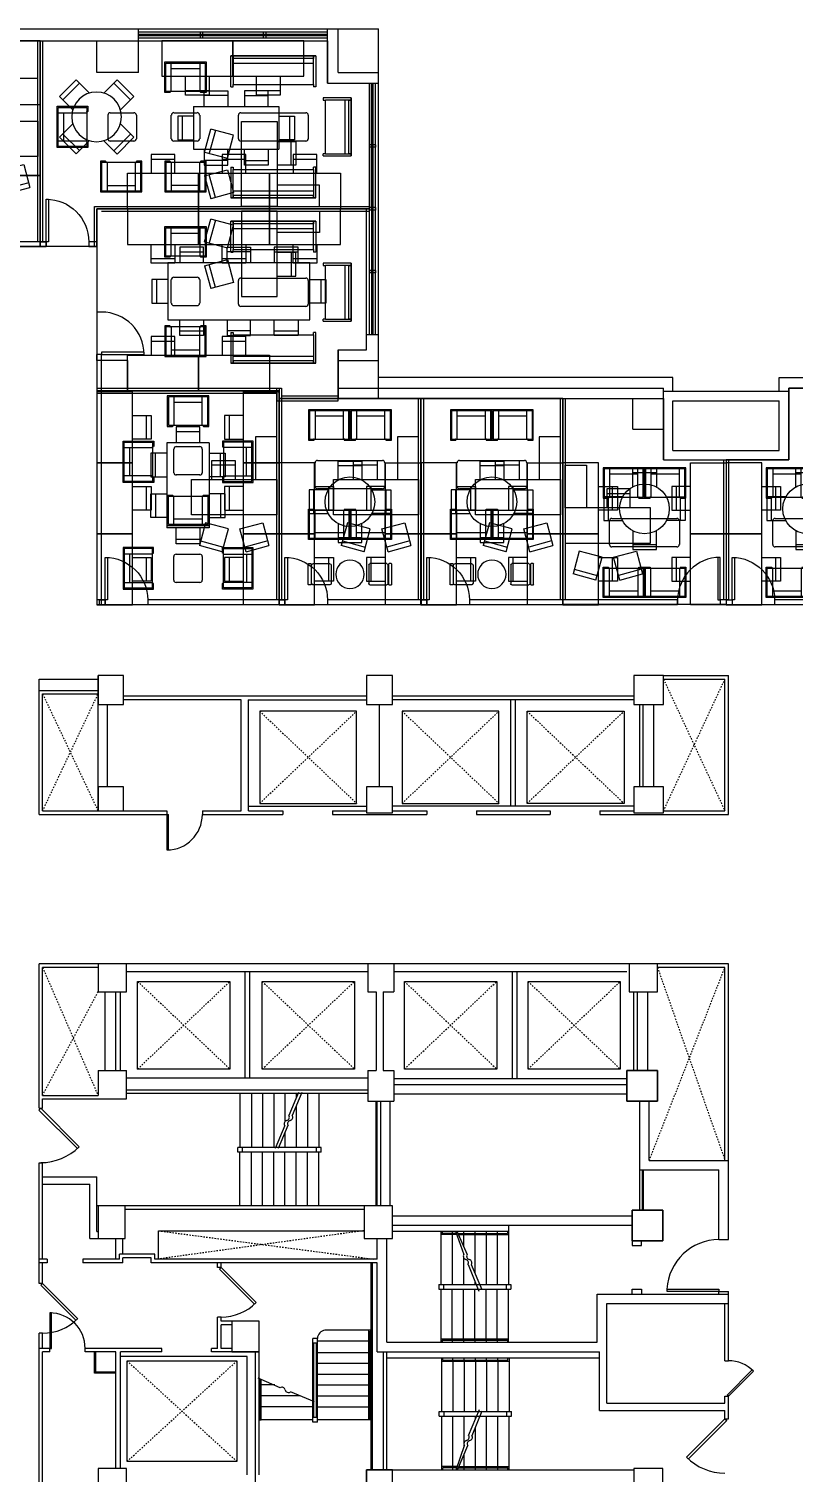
# Model space of a CAD drawing. Header units: feet. Extents: x 0 to 197, y 0 to 205.
# Drawn here: x 73.7 to 127.6, y 102.7 to 204.5 of the extents above; entities that cross this region are included whole.
import ezdxf

# ---------------------------------------------------------------- set-up
doc = ezdxf.new("R2010")
doc.units = ezdxf.units.FT
doc.header["$LTSCALE"] = 0.003281
doc.header["$MEASUREMENT"] = 0
doc.linetypes.add('Hidden2', pattern=[0.1875, 0.125, -0.0625])
for name, color, linetype, true_color in [('0-PF-CELLULAR$0-PF-CELL', 6, 'Continuous', 0xff00ff), ('0-PF-PARITION-WALLS', 70, 'Continuous', 0x7fff00), ('FURN$0-FURN-BENCHING', 15, 'Continuous', 0xbf3f3f), ('FURN$0-FURN-BREAKOUT', 18, 'Continuous', 0x000000), ('FURN$0-FURN-CONFERENCE', 4, 'Continuous', 0x00ffff), ('FURN$0-FURN-OFFICE', 254, 'Continuous', 0xbfbfff), ('PF-PLAN$0-PF-DARK', 18, 'Continuous', 0x000000), ('PF-PLAN$0-PF-LIGHT', 254, 'Continuous', 0xe6e6e6), ('PF-PLAN$0-PF-MEDIUM', 9, 'Continuous', 0xbebebe)]:
    doc.layers.add(name, color=color, linetype=linetype, true_color=true_color)

# ---------------------------------------------------------------- blocks, each defined once
blk = doc.blocks.new('FLOORED-FURN-BENCHING')
at = {"layer": 'FURN$0-FURN-BENCHING'}
blk.add_line((0.33, 0), (0.33, 1.67), dxfattribs=at)
for points in [[(3.83, 3.33), (3.83, -1.67), (1.33, -1.67), (1.33, 3.33), (3.83, 3.33)], [(1.33, 1.67), (0, 1.67), (0, 0), (1.33, 0)]]:
    blk.add_lwpolyline(points, dxfattribs=at)
blk = doc.blocks.new('FLOORED-FURN-BREAKOUT-LOUNGE-TWO')
at = {"layer": 'FURN$0-FURN-BREAKOUT'}
for p, q in [((0.46, 9.08), (0.46, 7.08)), ((2.46, 8.69), (0.46, 8.69)), ((2.46, 7.08), (2.46, 9.08)), ((0.46, 3.74), (0.46, 5.41)), ((0.63, 5.58), (2.29, 5.58)), ((2.46, 5.41), (2.46, 3.74)), ((2.29, 3.58), (0.63, 3.58)), ((0.46, 0.08), (0.46, 2.08)), ((2.46, 2.08), (2.46, 0.08)), ((2.46, 0.46), (0.46, 0.46))]:
    blk.add_line(p, q, dxfattribs=at)
for points in [[(2.56, 7.08, 1), (2.56, 7), (2.92, 7), (2.92, 9.15), (0, 9.15), (0, 7), (0.37, 7, 1), (0.37, 7.08)], [(2.56, 2.08, -1), (2.56, 2.15), (2.92, 2.15), (2.92, 0), (0, 0), (0, 2.15), (0.37, 2.15, -1), (0.37, 2.08)]]:
    blk.add_lwpolyline(points, format="xyb", dxfattribs=at)
for points in [[(2.85, 9.08), (0.08, 9.08), (0.08, 7.08), (2.85, 7.08), (2.85, 9.08)], [(2.85, 0.08), (0.08, 0.08), (0.08, 2.08), (2.85, 2.08), (2.85, 0.08)]]:
    blk.add_lwpolyline(points, dxfattribs=at)
for centre, start, end in [((0.63, 5.41), 90, 180), ((2.29, 5.41), 0, 90), ((0.63, 3.74), 180, 270), ((2.29, 3.74), 270, 0)]:
    blk.add_arc(centre, 0.167, start, end, dxfattribs=at)
blk = doc.blocks.new('FLOORED-FURN-BREAKOUT-THREE-COUCH')
at = {"layer": 'FURN$0-FURN-BREAKOUT'}
for p, q in [((7.04, 8.48), (2.96, 8.48)), ((2.96, 8.48), (2.96, 6.51)), ((2.96, 8.48), (3.11, 8.48)), ((3.11, 8.48), (3.11, 6.67)), ((3.11, 8.33), (3.11, 8.48)), ((3.11, 8.48), (6.89, 8.48)), ((6.89, 8.33), (3.11, 8.33)), ((6.89, 6.67), (6.89, 8.48)), ((6.89, 8.48), (7.04, 8.48)), ((6.89, 8.48), (6.89, 8.33)), ((7.04, 6.51), (7.04, 8.48)), ((3.11, 8.03), (6.89, 8.03)), ((2.96, 6.51), (3.11, 6.51)), ((3.11, 6.51), (3.11, 6.66)), ((3.11, 6.66), (6.89, 6.66)), ((6.89, 6.66), (6.89, 6.51)), ((7.04, 6.51), (6.89, 6.51)), ((0, 6), (0, 0)), ((0, 5.83), (0, 6)), ((0, 6), (2.17, 6)), ((2, 5.83), (0, 5.83)), ((0, 5.83), (0.17, 5.83)), ((0, 0.17), (0, 5.83)), ((0.17, 5.83), (0.17, 0.17)), ((0.5, 0.17), (0.5, 5.83)), ((2, 0.17), (2, 5.83)), ((2, 5.83), (2.17, 5.83)), ((2.17, 6), (2.17, 5.83)), ((4, 0.71), (4, 5.29)), ((4.17, 5.46), (5.83, 5.46)), ((6, 5.29), (6, 0.71)), ((7.83, 6), (7.83, 5.83)), ((10, 6), (7.83, 6)), ((8, 5.83), (7.83, 5.83)), ((8, 5.83), (10, 5.83)), ((8, 0.17), (8, 5.83)), ((9.5, 0.17), (9.5, 5.83)), ((9.83, 5.83), (9.83, 0.17)), ((10, 5.83), (9.83, 5.83)), ((10, 5.83), (10, 6)), ((10, 6), (10, 0)), ((10, 0.17), (10, 5.83)), ((0, 0), (0, 0.17)), ((0, 0.17), (2, 0.17)), ((0.17, 0.17), (0, 0.17)), ((2.17, 0), (0, 0)), ((2.17, 0.17), (2, 0.17)), ((2.17, 0), (2.17, 0.17)), ((5.83, 0.54), (4.17, 0.54)), ((7.83, 0.17), (8, 0.17)), ((7.83, 0), (7.83, 0.17)), ((7.83, 0), (10, 0)), ((10, 0.17), (8, 0.17)), ((9.83, 0.17), (10, 0.17)), ((10, 0), (10, 0.17))]:
    blk.add_line(p, q, dxfattribs=at)
for centre, start, end in [((4.17, 5.29), 90, 180), ((5.83, 5.29), 0, 90), ((4.17, 0.71), 180, 270), ((5.83, 0.71), 270, 0)]:
    blk.add_arc(centre, 0.167, start, end, dxfattribs=at)
blk = doc.blocks.new('FLOORED-FURN-BREAKOUT-LOUNGE-TWO-ADJACENT')
at = {"layer": 'FURN$0-FURN-BREAKOUT'}
for p, q in [((0.46, 3.74), (0.46, 5.41)), ((0.63, 5.58), (2.29, 5.58)), ((2.46, 5.41), (2.46, 3.74)), ((5.96, 5.51), (3.96, 5.51)), ((5.58, 3.51), (5.58, 5.51)), ((2.29, 3.58), (0.63, 3.58)), ((3.96, 3.51), (5.96, 3.51)), ((0.46, 0.08), (0.46, 2.08)), ((2.46, 2.08), (2.46, 0.08)), ((2.46, 0.46), (0.46, 0.46))]:
    blk.add_line(p, q, dxfattribs=at)
for points in [[(3.96, 3.41, 1), (3.88, 3.41), (3.88, 3.04), (6.04, 3.04), (6.04, 5.97), (3.88, 5.97), (3.88, 5.6, 1), (3.96, 5.6)], [(2.56, 2.08, -1), (2.56, 2.15), (2.92, 2.15), (2.92, 0), (0, 0), (0, 2.15), (0.37, 2.15, -1), (0.37, 2.08)]]:
    blk.add_lwpolyline(points, format="xyb", dxfattribs=at)
for points in [[(5.96, 3.12), (5.96, 5.89), (3.96, 5.89), (3.96, 3.12), (5.96, 3.12)], [(2.85, 0.08), (0.08, 0.08), (0.08, 2.08), (2.85, 2.08), (2.85, 0.08)]]:
    blk.add_lwpolyline(points, dxfattribs=at)
for centre, start, end in [((0.63, 5.41), 90, 180), ((2.29, 5.41), 0, 90), ((0.63, 3.74), 180, 270), ((2.29, 3.74), 270, 0)]:
    blk.add_arc(centre, 0.167, start, end, dxfattribs=at)
blk = doc.blocks.new('FLOORED-FURN-BREAKOUT-LOUNGE-FOUR')
at = {"layer": 'FURN$0-FURN-BREAKOUT'}
for p, q in [((0.46, 9.08), (0.46, 7.08)), ((2.46, 8.69), (0.46, 8.69)), ((2.46, 7.08), (2.46, 9.08)), ((-3.04, 5.51), (-1.04, 5.51)), ((-2.65, 3.51), (-2.65, 5.51)), ((0.46, 3.74), (0.46, 5.41)), ((0.63, 5.58), (2.29, 5.58)), ((2.46, 5.41), (2.46, 3.74)), ((5.96, 5.51), (3.96, 5.51)), ((5.58, 3.51), (5.58, 5.51)), ((-1.04, 3.51), (-3.04, 3.51)), ((2.29, 3.58), (0.63, 3.58)), ((3.96, 3.51), (5.96, 3.51)), ((0.46, 0.08), (0.46, 2.08)), ((2.46, 2.08), (2.46, 0.08)), ((2.46, 0.46), (0.46, 0.46))]:
    blk.add_line(p, q, dxfattribs=at)
for points in [[(2.56, 7.08, 1), (2.56, 7), (2.92, 7), (2.92, 9.15), (0, 9.15), (0, 7), (0.37, 7, 1), (0.37, 7.08)], [(-1.04, 3.41, -1), (-0.96, 3.41), (-0.96, 3.04), (-3.12, 3.04), (-3.12, 5.97), (-0.96, 5.97), (-0.96, 5.6, -1), (-1.04, 5.6)], [(3.96, 3.41, 1), (3.88, 3.41), (3.88, 3.04), (6.04, 3.04), (6.04, 5.97), (3.88, 5.97), (3.88, 5.6, 1), (3.96, 5.6)], [(2.56, 2.08, -1), (2.56, 2.15), (2.92, 2.15), (2.92, 0), (0, 0), (0, 2.15), (0.37, 2.15, -1), (0.37, 2.08)]]:
    blk.add_lwpolyline(points, format="xyb", dxfattribs=at)
for points in [[(2.85, 9.08), (0.08, 9.08), (0.08, 7.08), (2.85, 7.08), (2.85, 9.08)], [(-3.04, 3.12), (-3.04, 5.89), (-1.04, 5.89), (-1.04, 3.12), (-3.04, 3.12)], [(5.96, 3.12), (5.96, 5.89), (3.96, 5.89), (3.96, 3.12), (5.96, 3.12)], [(2.85, 0.08), (0.08, 0.08), (0.08, 2.08), (2.85, 2.08), (2.85, 0.08)]]:
    blk.add_lwpolyline(points, dxfattribs=at)
for centre, start, end in [((0.63, 5.41), 90, 180), ((2.29, 5.41), 0, 90), ((0.63, 3.74), 180, 270), ((2.29, 3.74), 270, 0)]:
    blk.add_arc(centre, 0.167, start, end, dxfattribs=at)
blk = doc.blocks.new('FLOORED-FURN-BREAKOUT-LOUNGE-FOUR-ACROSS')
at = {"layer": 'FURN$0-FURN-BREAKOUT'}
for p, q in [((-2.46, 9.08), (-2.46, 7.08)), ((-0.46, 8.69), (-2.46, 8.69)), ((-0.46, 7.08), (-0.46, 9.08)), ((0.46, 9.08), (0.46, 7.08)), ((2.46, 8.69), (0.46, 8.69)), ((2.46, 7.08), (2.46, 9.08)), ((-2.46, 3.74), (-2.46, 5.41)), ((-2.29, 5.58), (2.29, 5.58)), ((2.46, 5.41), (2.46, 3.74)), ((2.29, 3.58), (-2.29, 3.58)), ((-2.46, 0.08), (-2.46, 2.08)), ((-0.46, 2.08), (-0.46, 0.08)), ((0.46, 0.08), (0.46, 2.08)), ((2.46, 2.08), (2.46, 0.08)), ((-0.46, 0.46), (-2.46, 0.46)), ((2.46, 0.46), (0.46, 0.46))]:
    blk.add_line(p, q, dxfattribs=at)
for points in [[(-0.37, 7.08, 1), (-0.37, 7), (0, 7), (0, 9.15), (-2.92, 9.15), (-2.92, 7), (-2.56, 7, 1), (-2.56, 7.08)], [(2.56, 7.08, 1), (2.56, 7), (2.92, 7), (2.92, 9.15), (0, 9.15), (0, 7), (0.37, 7, 1), (0.37, 7.08)], [(-0.37, 2.08, -1), (-0.37, 2.15), (0, 2.15), (0, 0), (-2.92, 0), (-2.92, 2.15), (-2.56, 2.15, -1), (-2.56, 2.08)], [(2.56, 2.08, -1), (2.56, 2.15), (2.92, 2.15), (2.92, 0), (0, 0), (0, 2.15), (0.37, 2.15, -1), (0.37, 2.08)]]:
    blk.add_lwpolyline(points, format="xyb", dxfattribs=at)
for points in [[(-0.08, 9.08), (-2.85, 9.08), (-2.85, 7.08), (-0.08, 7.08), (-0.08, 9.08)], [(2.85, 9.08), (0.08, 9.08), (0.08, 7.08), (2.85, 7.08), (2.85, 9.08)], [(-0.08, 0.08), (-2.85, 0.08), (-2.85, 2.08), (-0.08, 2.08), (-0.08, 0.08)], [(2.85, 0.08), (0.08, 0.08), (0.08, 2.08), (2.85, 2.08), (2.85, 0.08)]]:
    blk.add_lwpolyline(points, dxfattribs=at)
for centre, start, end in [((-2.29, 5.41), 90, 180), ((2.29, 5.41), 0, 90), ((-2.29, 3.74), 180, 270), ((2.29, 3.74), 270, 0)]:
    blk.add_arc(centre, 0.167, start, end, dxfattribs=at)
blk = doc.blocks.new('FLOORED-FURN-BREAKOUT-TWO-SEAT')
at = {"layer": 'FURN$0-FURN-BREAKOUT'}
for p, q in [((-0.75, 5.84), (-0.75, 5.71)), ((-0.75, 5.55), (-0.75, 4.36)), ((0.71, 5.88), (-0.71, 5.88)), ((-0.71, 5.67), (0.71, 5.67)), ((0.66, 5.64), (-0.66, 5.64)), ((0.75, 5.71), (0.75, 5.84)), ((0.75, 4.36), (0.75, 5.55)), ((-0.66, 4.27), (0.66, 4.27)), ((-0.75, 0.34), (-0.75, 1.53)), ((-0.66, 1.61), (0.66, 1.61)), ((0.75, 1.53), (0.75, 0.34)), ((-0.75, 0.04), (-0.75, 0.17)), ((-0.71, 0.22), (0.71, 0.22)), ((0.71, 0), (-0.71, 0)), ((0.66, 0.25), (-0.66, 0.25)), ((0.75, 0.17), (0.75, 0.04))]:
    blk.add_line(p, q, dxfattribs=at)
blk.add_circle((0, 2.94), 1, dxfattribs=at)
for centre, radius, start, end in [((-0.71, 5.84), 0.0441, 90, 180), ((-0.71, 5.71), 0.0441, 180, 270), ((-0.66, 5.55), 0.0882, 90, 180), ((0.66, 5.55), 0.0882, 0, 90), ((0.71, 5.84), 0.0441, 0, 90), ((0.71, 5.71), 0.0441, 270, 0), ((-0.66, 4.36), 0.0882, 180, 270), ((0.66, 4.36), 0.0882, 270, 360), ((-0.66, 1.53), 0.0882, 90, 180), ((0.66, 1.53), 0.0882, 0, 90), ((-0.66, 0.34), 0.0882, 180, 270), ((-0.71, 0.17), 0.0441, 90, 180), ((-0.71, 0.04), 0.0441, 180, 270), ((0.66, 0.34), 0.0882, 270, 0), ((0.71, 0.17), 0.0441, 360, 90), ((0.71, 0.04), 0.0441, 270, 360)]:
    blk.add_arc(centre, radius, start, end, dxfattribs=at)
blk = doc.blocks.new('FLOORED-3_ DOOR 01')
at = {"layer": '0-PF-PARITION-WALLS'}
for p, q in [((-39, 0), (-39, -4)), ((2, 0), (-3, 0)), ((-3, 0), (-3, -4)), ((2, 0), (2, -4)), ((2, -4), (-3, -4))]:
    blk.add_line(p, q, dxfattribs=at)
blk.add_lwpolyline([(-3, 0), (-3, 36), (-5, 36), (-5, 0), (-3, 0)], dxfattribs=at)
blk.add_arc((-3, 0), 36, 90, 180, dxfattribs=at)
blk = doc.blocks.new('FLOORED-ASSEMBLY-PRIVATE-OFFICE-SMALL')
at = {"layer": 'FURN$0-FURN-OFFICE'}
for p, q in [((7.34, 5.37), (7.77, 3.76)), ((8.1, 3.84), (7.67, 5.45)), ((2, 2.92), (2, 4.58)), ((7.34, 0.63), (7.77, 2.24)), ((8.1, 2.16), (7.67, 0.55))]:
    blk.add_line(p, q, dxfattribs=at)
for points in [[(5.5, 6), (3, 6), (3, 0), (5.5, 0), (5.5, 6)], [(8.1, 3.84), (6.49, 3.41), (6.06, 5.02), (7.67, 5.45)], [(3, 4.58), (1.67, 4.58), (1.67, 2.92), (3, 2.92)], [(8.1, 2.16), (6.49, 2.59), (6.06, 0.98), (7.67, 0.55)], [(3, 0), (0, 0), (0, 1.5), (3, 1.5)]]:
    blk.add_lwpolyline(points, dxfattribs=at)
blk = doc.blocks.new('FLOORED-ASSEMBLY-PRIVATE-OFFICE-BREAKOUT')
at = {"layer": 'FURN$0-FURN-OFFICE'}
for p, q in [((0.83, 5.41), (-0.83, 5.41)), ((-2.54, 2.04), (-2.54, 3.71)), ((2.54, 2.04), (2.54, 3.71)), ((0.83, 0.33), (-0.83, 0.33))]:
    blk.add_line(p, q, dxfattribs=at)
for points in [[(-0.83, 4.41), (-0.83, 5.74), (0.83, 5.74), (0.83, 4.41)], [(-1.54, 3.71), (-2.87, 3.71), (-2.87, 2.04), (-1.54, 2.04)], [(1.54, 3.71), (2.87, 3.71), (2.87, 2.04), (1.54, 2.04)], [(-0.83, 1.33), (-0.83, 0), (0.83, 0), (0.83, 1.33)]]:
    blk.add_lwpolyline(points, dxfattribs=at)
for start, end in [(45, 225), (225, 45)]:
    blk.add_arc((0, 2.87), 1.75, start, end, dxfattribs=at)
blk = doc.blocks.new('FLOORED-FURN-SIX-SEAT-CONFERENCE-SQUARE')
at = {"layer": 'FURN$0-FURN-CONFERENCE'}
for p, q in [((2.41, 3.79), (0.74, 3.79)), ((3.59, 3.79), (5.26, 3.79)), ((-0.79, 0.67), (-0.79, 2.33)), ((0, 3), (0, 0)), ((0, 3), (6, 3)), ((6, 3), (6, 0)), ((6.79, 0.67), (6.79, 2.33)), ((0, 0), (6, 0)), ((2.41, -0.79), (0.74, -0.79)), ((3.59, -0.79), (5.26, -0.79))]:
    blk.add_line(p, q, dxfattribs=at)
for points in [[(0.74, 3), (0.74, 4.12), (2.41, 4.12), (2.41, 3)], [(5.26, 3), (5.26, 4.12), (3.59, 4.12), (3.59, 3)], [(0, 2.33), (-1.12, 2.33), (-1.12, 0.67), (0, 0.67)], [(6, 2.33), (7.12, 2.33), (7.12, 0.67), (6, 0.67)], [(0.74, 0), (0.74, -1.12), (2.41, -1.12), (2.41, 0)], [(5.26, 0), (5.26, -1.12), (3.59, -1.12), (3.59, 0)]]:
    blk.add_lwpolyline(points, dxfattribs=at)
blk = doc.blocks.new('FLOORED-FURN-EIGHT-SEAT-CONFERENCE-SQUARE')
at = {"layer": 'FURN$0-FURN-CONFERENCE'}
for p, q in [((0.83, 4.79), (2.5, 4.79)), ((5.83, 4.79), (4.17, 4.79)), ((7.5, 4.79), (9.17, 4.79)), ((10, 4), (0, 4)), ((0, 4), (0, 0)), ((10, 0), (10, 4)), ((-0.79, 1.17), (-0.79, 2.83)), ((10.79, 1.17), (10.79, 2.83)), ((0, 0), (10, 0)), ((0.83, -0.79), (2.5, -0.79)), ((5.83, -0.79), (4.17, -0.79)), ((7.5, -0.79), (9.17, -0.79))]:
    blk.add_line(p, q, dxfattribs=at)
for points in [[(2.5, 4), (2.5, 5.12), (0.83, 5.12), (0.83, 4)], [(4.17, 4), (4.17, 5.12), (5.83, 5.12), (5.83, 4)], [(9.17, 4), (9.17, 5.12), (7.5, 5.12), (7.5, 4)], [(0, 2.83), (-1.12, 2.83), (-1.12, 1.17), (0, 1.17)], [(10, 2.83), (11.12, 2.83), (11.12, 1.17), (10, 1.17)], [(2.5, 0), (2.5, -1.12), (0.83, -1.12), (0.83, 0)], [(4.17, 0), (4.17, -1.12), (5.83, -1.12), (5.83, 0)], [(9.17, 0), (9.17, -1.12), (7.5, -1.12), (7.5, 0)]]:
    blk.add_lwpolyline(points, dxfattribs=at)
blk = doc.blocks.new('FLOORED-FURN-FOUR-SEAT-CONFERENCE 01')
at = {"layer": 'FURN$0-FURN-CONFERENCE'}
for p, q in [((1.67, 5.41), (0, 5.41)), ((-1.71, 2.04), (-1.71, 3.71)), ((3.37, 2.04), (3.37, 3.71)), ((1.67, 0.33), (0, 0.33))]:
    blk.add_line(p, q, dxfattribs=at)
for points in [[(0, 4.41), (0, 5.74), (1.67, 5.74), (1.67, 4.41)], [(-0.71, 3.71), (-2.04, 3.71), (-2.04, 2.04), (-0.71, 2.04)], [(2.37, 3.71), (3.71, 3.71), (3.71, 2.04), (2.37, 2.04)], [(0, 1.33), (0, 0), (1.67, 0), (1.67, 1.33)]]:
    blk.add_lwpolyline(points, dxfattribs=at)
blk.add_circle((0.83, 2.87), 1.75, dxfattribs=at)

msp = doc.modelspace()

# ---------------------------------------------------------------- linework, layer by layer
at = {"layer": '0-PF-CELLULAR$0-PF-CELL'}
for points in [[(62.5, 189.17), (74.5, 189.17), (74.5, 203.67), (62.5, 203.67), (62.5, 189.17)], [(78.5, 189.17), (74.5, 189.17), (74.5, 203.67), (94.75, 203.67), (94.75, 200.67), (97.71, 200.67), (97.71, 191.81), (78.5, 191.81), (78.5, 189.17)], [(78.5, 179), (91.33, 179), (91.33, 178.46), (95.5, 178.46), (95.5, 181.88), (97.5, 181.88), (97.5, 191.81), (78.5, 191.81), (78.5, 179)], [(134.33, 179.17), (127.25, 179.17), (127.25, 174.13), (122.83, 174.13), (122.83, 163.92), (134.33, 163.92), (134.33, 179.17)], [(78.5, 163.92), (91.33, 163.92), (91.33, 179), (78.5, 179), (78.5, 163.92)], [(91.33, 163.92), (101.33, 163.92), (101.33, 178.46), (91.33, 178.46), (91.33, 163.92)], [(101.33, 163.92), (111.33, 163.92), (111.33, 178.46), (101.33, 178.46), (101.33, 163.92)], [(111.33, 178.46), (118.42, 178.46), (118.42, 174.13), (122.83, 174.13), (122.83, 163.92), (111.33, 163.92), (111.33, 178.46)]]:
    msp.add_lwpolyline(points, dxfattribs=at)
at = {"layer": '0-PF-PARITION-WALLS'}
for p, q in [((74.5, 203.67), (74.5, 189.5)), ((78.83, 191.65), (97.71, 191.65)), ((91.33, 179.17), (91.33, 164.25)), ((95.5, 178.29), (95.5, 178.46)), ((101.33, 178.46), (101.33, 164.25)), ((111.33, 178.46), (111.33, 164.25)), ((122.83, 174.13), (122.83, 164.25))]:
    msp.add_line(p, q, dxfattribs=at)
for points in [[(74.67, 189.5), (74.33, 189.5), (74.33, 203.67), (74.67, 203.67), (74.67, 189.5)], [(78.33, 189.17), (78.33, 191.98), (97.71, 191.98)], [(78.5, 189.17), (78.5, 191.81), (97.71, 191.81)], [(65.92, 189.17), (74.92, 189.17), (74.92, 189.5), (65.92, 189.5), (65.92, 189.17)], [(77.92, 189.17), (78.5, 189.17), (78.5, 189.5), (77.92, 189.5), (77.92, 189.17)], [(78.5, 163.92), (78.83, 163.92), (78.83, 181.54), (78.5, 181.54), (78.5, 163.92)], [(78.5, 179.17), (91.5, 179.17), (91.5, 178.63), (95.5, 178.63)], [(91.5, 164.25), (91.17, 164.25), (91.17, 179.17), (91.5, 179.17), (91.5, 164.25)], [(78.5, 179), (91.33, 179), (91.33, 178.46), (95.5, 178.46)], [(78.5, 178.83), (91.17, 178.83), (91.17, 178.29), (95.5, 178.29)], [(101.5, 164.25), (101.17, 164.25), (101.17, 178.46), (101.5, 178.46), (101.5, 164.25)], [(111.5, 164.25), (111.17, 164.25), (111.17, 178.46), (111.5, 178.46), (111.5, 164.25)], [(123, 164.25), (122.67, 164.25), (122.67, 174.13), (123, 174.13), (123, 164.25)], [(78.5, 163.92), (79.08, 163.92), (79.08, 164.25), (78.5, 164.25), (78.5, 163.92)], [(82.08, 163.92), (91.75, 163.92), (91.75, 164.25), (82.08, 164.25), (82.08, 163.92)], [(94.75, 163.92), (101.75, 163.92), (101.75, 164.25), (94.75, 164.25), (94.75, 163.92)], [(104.75, 163.92), (119.42, 163.92), (119.42, 164.25), (104.75, 164.25), (104.75, 163.92)], [(126.25, 163.92), (134.75, 163.92), (134.75, 164.25), (126.25, 164.25), (126.25, 163.92)]]:
    msp.add_lwpolyline(points, dxfattribs=at)
at = {"layer": 'PF-PLAN$0-PF-DARK', "linetype": 'Continuous'}
for p, q in [((-0.33, 204.5), (98.33, 204.5)), ((62.5, 203.67), (78.5, 203.67)), ((78.5, 201.42), (78.5, 203.67)), ((81.42, 201.42), (81.42, 204.5)), ((94.75, 200.67), (94.75, 204.5)), ((95.5, 201.42), (95.5, 204.5)), ((98.33, 179.94), (98.33, 204.5)), ((81.42, 201.42), (78.5, 201.42)), ((94.75, 200.67), (98.33, 200.67)), ((95.5, 201.42), (98.33, 201.42)), ((97.5, 181.88), (97.5, 182.96)), ((97.5, 182.96), (98.33, 182.96)), ((95.5, 181.88), (95.5, 178.46)), ((95.5, 181.88), (97.5, 181.88)), ((80.67, 181.13), (78.5, 181.13)), ((78.5, 181.13), (78.5, 179)), ((80.67, 179), (80.67, 181.13)), ((119.08, 179.94), (98.33, 179.94)), ((118.42, 174.13), (118.42, 179.17)), ((119.08, 178.96), (119.08, 179.94)), ((126.58, 179.94), (196.83, 179.94)), ((126.58, 178.96), (126.58, 179.94)), ((127.25, 174.13), (127.25, 179.17)), ((127.25, 179.17), (193.7, 179.17)), ((78.5, 179), (80.67, 179)), ((95.5, 178.46), (118.42, 178.46)), ((116.25, 176.29), (116.25, 178.46)), ((118.42, 178.96), (127.25, 178.96)), ((118.42, 176.29), (118.42, 178.46)), ((119.08, 174.79), (119.08, 178.29)), ((119.08, 178.29), (126.58, 178.29)), ((126.58, 174.79), (126.58, 178.29)), ((116.25, 176.29), (118.42, 176.29)), ((118.42, 174.13), (127.25, 174.13)), ((119.08, 174.79), (126.58, 174.79)), ((78.58, 149.38), (78.58, 158.92)), ((80.38, 158.92), (78.58, 158.92)), ((78.58, 158.92), (78.58, 156.88)), ((80.38, 156.88), (80.38, 158.92)), ((99.33, 158.92), (97.5, 158.92)), ((97.5, 158.92), (97.5, 156.88)), ((99.33, 156.88), (99.33, 158.92)), ((118.42, 158.92), (116.33, 158.92)), ((116.33, 158.92), (116.33, 156.88)), ((118.42, 158.92), (123, 158.92)), ((118.42, 156.88), (118.42, 158.92)), ((123, 149.13), (123, 158.92)), ((74.42, 149.13), (74.42, 158.67)), ((74.42, 158.67), (78.58, 158.67)), ((74.42, 157.88), (78.58, 157.88)), ((74.67, 149.38), (74.67, 157.63)), ((74.67, 157.63), (78.58, 157.63)), ((78.58, 156.88), (80.38, 156.88)), ((79.25, 151.08), (79.25, 156.88)), ((97.5, 157.46), (80.38, 157.46)), ((88.67, 157.21), (80.38, 157.21)), ((88.67, 149.38), (88.67, 157.21)), ((89.15, 157.21), (97.5, 157.21)), ((89.17, 149.38), (89.17, 157.21)), ((97.5, 156.88), (99.33, 156.88)), ((98.42, 151.08), (98.42, 156.88)), ((116.33, 157.46), (99.33, 157.46)), ((116.33, 157.21), (99.33, 157.21)), ((107.67, 149.71), (107.67, 157.21)), ((108, 149.71), (108, 157.21)), ((116.33, 156.88), (118.42, 156.88)), ((116.75, 151.08), (116.75, 156.88)), ((117, 151.08), (117, 156.88)), ((117.75, 151.08), (117.75, 156.88)), ((80.38, 151.08), (78.58, 151.08)), ((78.58, 151.08), (78.58, 149.38)), ((80.38, 150.5), (80.38, 151.08)), ((99.33, 151.08), (97.5, 151.08)), ((97.5, 151.08), (97.5, 149.25)), ((99.33, 149.25), (99.33, 151.08)), ((118.42, 151.08), (116.33, 151.08)), ((116.33, 151.08), (116.33, 149.25)), ((118.42, 149.25), (118.42, 151.08)), ((80.38, 149.38), (80.38, 150.5)), ((89.17, 149.71), (97.5, 149.71)), ((116.33, 149.71), (99.33, 149.71)), ((74.42, 149.13), (83.43, 149.13)), ((74.67, 149.38), (83.43, 149.38)), ((78.58, 149.38), (80.38, 149.38)), ((83.43, 149.38), (83.43, 149.13)), ((85.93, 149.38), (85.93, 149.13)), ((85.93, 149.38), (88.67, 149.38)), ((85.93, 149.13), (91.59, 149.13)), ((89.17, 149.38), (91.59, 149.38)), ((91.59, 149.38), (91.59, 149.13)), ((95.09, 149.38), (95.09, 149.13)), ((95.09, 149.38), (97.5, 149.38)), ((95.09, 149.13), (101.74, 149.13)), ((97.5, 149.25), (99.33, 149.25)), ((99.33, 149.38), (101.74, 149.38)), ((101.74, 149.38), (101.74, 149.13)), ((105.24, 149.38), (105.24, 149.13)), ((105.24, 149.38), (110.43, 149.38)), ((105.24, 149.13), (110.43, 149.13)), ((110.43, 149.38), (110.43, 149.13)), ((113.93, 149.38), (113.93, 149.13)), ((113.93, 149.38), (116.33, 149.38)), ((113.93, 149.13), (123, 149.13)), ((116.33, 149.25), (118.42, 149.25)), ((123, 138.6), (74.42, 138.6)), ((74.42, 128.42), (74.42, 138.6)), ((80.58, 138.6), (78.58, 138.6)), ((78.58, 138.6), (78.58, 136.63)), ((80.58, 136.63), (80.58, 138.6)), ((97.58, 138.6), (97.58, 136.63)), ((99.42, 138.6), (99.42, 136.63)), ((118, 138.6), (116, 138.6)), ((116, 138.6), (116, 136.63)), ((118, 136.63), (118, 138.6)), ((123, 119.17), (123, 138.6)), ((74.67, 129.33), (74.67, 138.35)), ((78.58, 138.35), (74.67, 138.35)), ((97.58, 138.04), (80.58, 138.04)), ((88.92, 138.04), (88.92, 130.54)), ((89.25, 138.04), (89.25, 130.54)), ((99.42, 138.06), (115.83, 138.06)), ((107.75, 138.02), (107.75, 130.52)), ((108.08, 138.02), (108.08, 130.52)), ((122.75, 138.35), (118, 138.35)), ((122.75, 124.75), (122.75, 138.35)), ((78.58, 136.63), (80.58, 136.63)), ((79.08, 131.08), (79.08, 136.63)), ((79.83, 131.08), (79.83, 136.63)), ((80.17, 131.08), (80.17, 136.63)), ((97.58, 136.63), (98.17, 136.63)), ((98.17, 136.63), (98.17, 131.08)), ((98.67, 136.63), (98.67, 131.08)), ((98.67, 136.63), (99.42, 136.63)), ((116, 136.63), (118, 136.63)), ((116.33, 131.08), (116.33, 136.63)), ((116.58, 131.08), (116.58, 136.63)), ((117.33, 131.08), (117.33, 136.63)), ((78.58, 131.08), (80.58, 131.08)), ((78.58, 131.08), (78.58, 129.33)), ((80.58, 129.08), (80.58, 131.08)), ((97.58, 130.54), (80.58, 130.54)), ((97.58, 131.08), (98.17, 131.08)), ((97.58, 131.08), (97.58, 128.92)), ((98.67, 131.08), (99.42, 131.08)), ((99.42, 131.08), (99.42, 128.92)), ((99.42, 130.52), (115.83, 130.52)), ((118, 131.08), (115.83, 131.08)), ((115.83, 131.08), (115.83, 128.92)), ((115.83, 131.08), (118, 131.08)), ((118, 128.92), (118, 131.08)), ((118, 131.08), (118, 128.92)), ((74.67, 129.33), (78.58, 129.33)), ((97.58, 129.71), (80.58, 129.71)), ((97.58, 129.46), (80.58, 129.46)), ((99.42, 130.1), (115.83, 130.1)), ((99.42, 129.44), (115.83, 129.44)), ((74.42, 128.42), (74.67, 128.42)), ((74.67, 129.08), (80.58, 129.08)), ((74.67, 128.42), (74.67, 129.08)), ((97.58, 128.92), (99.42, 128.92)), ((98.17, 121.54), (98.17, 128.92)), ((98.25, 121.54), (98.25, 128.92)), ((98.5, 121.54), (98.5, 128.92)), ((99.17, 121.54), (99.17, 128.92)), ((115.83, 128.92), (118, 128.92)), ((118, 128.92), (115.83, 128.92)), ((116.75, 121.25), (116.75, 128.92)), ((117.42, 124.75), (117.42, 128.92)), ((74.42, 124.58), (74.67, 124.58)), ((74.42, 116.07), (74.42, 124.58)), ((74.67, 117.79), (74.67, 124.58)), ((117.42, 124.75), (123, 124.75)), ((74.67, 123.58), (78.5, 123.58)), ((78.5, 119.75), (78.5, 123.58)), ((116.75, 124.08), (122.33, 124.08)), ((116.92, 124.08), (116.92, 121.25)), ((117, 124.08), (117, 121.25)), ((122.33, 119.17), (122.33, 124.08)), ((74.67, 123.08), (78, 123.08)), ((78, 119.25), (78, 123.08)), ((97.58, 121.54), (78.5, 121.54)), ((80.5, 121.54), (78.58, 121.54)), ((78.58, 121.54), (78.58, 119.25)), ((80.5, 119.25), (80.5, 121.54)), ((97.33, 121.29), (80.5, 121.29)), ((99.33, 121.54), (97.33, 121.54)), ((97.33, 121.54), (97.33, 119.25)), ((99.33, 119.25), (99.33, 121.54)), ((118.38, 121.25), (116.21, 121.25)), ((116.21, 121.25), (116.21, 119.08)), ((116.21, 121.25), (118.38, 121.25)), ((118.38, 119.08), (118.38, 121.25)), ((118.38, 121.25), (118.38, 119.08)), ((99.33, 120.85), (116.21, 120.85)), ((99.33, 120.19), (116.21, 120.19)), ((107.5, 120.19), (107.5, 119.77)), ((78, 119.25), (80.5, 119.25)), ((78.5, 119.75), (78.58, 119.75)), ((78.58, 119.25), (80.5, 119.25)), ((79.83, 117.79), (79.83, 119.25)), ((80.33, 118.13), (80.33, 119.25)), ((97.33, 119.25), (99.33, 119.25)), ((98.25, 117.79), (98.25, 119.25)), ((98.92, 111.93), (98.92, 119.25)), ((99.33, 119.77), (107.5, 119.77)), ((122.33, 119.17), (123, 119.17)), ((82.58, 118.13), (80.08, 118.13)), ((80.08, 117.79), (80.08, 118.13)), ((82.58, 117.79), (82.58, 118.13)), ((116.21, 119.08), (116.21, 118.75)), ((116.21, 119.08), (118.38, 119.08)), ((118.38, 119.08), (116.21, 119.08)), ((116.21, 118.75), (116.88, 118.75)), ((116.88, 118.75), (116.88, 119.08)), ((75, 117.79), (74.42, 117.79)), ((75, 117.54), (74.42, 117.54)), ((74.67, 116.07), (74.67, 117.54)), ((75, 117.79), (75, 117.54)), ((80.08, 117.79), (77.5, 117.79)), ((77.5, 117.79), (77.5, 117.54)), ((80.33, 117.54), (77.5, 117.54)), ((80.33, 117.54), (80.33, 117.88)), ((82.33, 117.88), (80.33, 117.88)), ((82.33, 117.54), (82.33, 117.88)), ((98.25, 117.54), (82.33, 117.54)), ((98.25, 117.79), (82.58, 117.79)), ((87, 117.21), (87, 117.54)), ((87.25, 117.21), (87, 117.21)), ((87.25, 117.21), (87.25, 117.54)), ((97.83, 102.93), (97.83, 117.54)), ((97.92, 102.93), (97.92, 117.54)), ((98.25, 111.26), (98.25, 117.54)), ((74.67, 116.07), (74.42, 116.07)), ((113.75, 111.93), (113.75, 115.33)), ((113.75, 115.33), (123, 115.33)), ((116.21, 115.67), (116.88, 115.67)), ((116.21, 115.33), (116.21, 115.67)), ((116.88, 115.67), (116.88, 115.33)), ((122.33, 115.33), (122.33, 115.5)), ((122.33, 115.5), (123, 115.5)), ((123, 110.63), (123, 115.5)), ((114.42, 114.67), (123, 114.67)), ((114.42, 107.63), (114.42, 114.67)), ((122.75, 110.63), (122.75, 114.67)), ((87, 111.5), (87, 113.71)), ((87.25, 113.71), (87, 113.71)), ((87.25, 113.42), (87.25, 113.71)), ((88, 113.42), (87.25, 113.42)), ((87.25, 111.5), (87.25, 113.17)), ((88, 113.17), (87.25, 113.17)), ((89.92, 113.42), (88, 113.42)), ((88, 113.42), (88, 111.25)), ((89.92, 102.58), (89.92, 113.42)), ((89.92, 111.25), (89.92, 113.42)), ((74.42, 93.34), (74.42, 112.57)), ((74.67, 112.57), (74.42, 112.57)), ((74.67, 111.5), (74.67, 112.57)), ((75.17, 111.5), (74.42, 111.5)), ((74.67, 101.75), (74.67, 111.25)), ((75.17, 111.25), (74.67, 111.25)), ((75.17, 111.25), (75.17, 111.5)), ((83.08, 111.5), (77.67, 111.5)), ((77.67, 111.25), (77.67, 111.5)), ((79.83, 111.25), (77.67, 111.25)), ((79.83, 103.04), (79.83, 111.25)), ((83.08, 111.25), (80.17, 111.25)), ((80.17, 103.04), (80.17, 111.25)), ((83.08, 111.25), (83.08, 111.5)), ((86.58, 111.25), (86.58, 111.5)), ((87, 111.5), (86.58, 111.5)), ((89.92, 111.25), (86.58, 111.25)), ((88, 111.5), (87.25, 111.5)), ((88, 111.25), (89.92, 111.25)), ((89.67, 102.08), (89.67, 111.25)), ((98.25, 111.26), (113.92, 111.26)), ((98.66, 111.26), (98.66, 102.93)), ((98.91, 111.26), (98.91, 102.93)), ((98.92, 111.93), (113.75, 111.93)), ((113.92, 107.13), (113.92, 111.26)), ((89.08, 110.92), (80.17, 110.92)), ((89.08, 102.58), (89.08, 110.92)), ((98.91, 110.84), (113.92, 110.84)), ((122.75, 110.63), (123, 110.63)), ((122.75, 107.63), (122.75, 108.13)), ((122.75, 108.13), (123, 108.13)), ((123, 106.54), (123, 108.13)), ((113.92, 107.13), (122.75, 107.13)), ((114.42, 107.63), (122.75, 107.63)), ((122.75, 106.54), (122.75, 107.13)), ((122.75, 106.54), (123, 106.54)), ((80.58, 103.04), (78.58, 103.04)), ((78.58, 103.04), (78.58, 101.04)), ((80.58, 101.04), (80.58, 103.04)), ((97.5, 96.29), (97.5, 102.93)), ((97.5, 102.93), (116.33, 102.93)), ((99.33, 102.93), (97.5, 102.93)), ((97.5, 102.93), (97.5, 101.04)), ((99.33, 101.04), (99.33, 102.93)), ((118.38, 103.04), (116.33, 103.04)), ((116.33, 103.04), (116.33, 101.04)), ((118.38, 101.04), (118.38, 103.04))]:
    msp.add_line(p, q, dxfattribs=at)
at = {"layer": 'PF-PLAN$0-PF-DARK'}
for p, q in [((115.83, 128.92), (115.83, 131.08)), ((116.21, 119.08), (116.21, 121.25))]:
    msp.add_line(p, q, dxfattribs=at)
at = {"layer": 'PF-PLAN$0-PF-LIGHT', "linetype": 'Continuous'}
for p, q in [((85.78, 204.29), (85.78, 204.13)), ((85.78, 204.29), (85.94, 204.29)), ((85.82, 204.13), (85.78, 204.13)), ((85.82, 204.04), (85.78, 204.04)), ((85.78, 204.04), (85.78, 203.88)), ((85.78, 203.88), (85.94, 203.88)), ((85.82, 204.13), (85.82, 204.04)), ((85.9, 204.13), (85.9, 204.04)), ((85.9, 204.13), (85.94, 204.13)), ((85.9, 204.04), (85.94, 204.04)), ((85.94, 204.29), (85.94, 204.13)), ((85.94, 204.04), (85.94, 203.88)), ((90.22, 204.29), (90.22, 204.13)), ((90.22, 204.29), (90.39, 204.29)), ((90.26, 204.13), (90.22, 204.13)), ((90.26, 204.04), (90.22, 204.04)), ((90.22, 204.04), (90.22, 203.88)), ((90.22, 203.88), (90.39, 203.88)), ((90.26, 204.13), (90.26, 204.04)), ((90.35, 204.13), (90.35, 204.04)), ((90.35, 204.13), (90.39, 204.13)), ((90.35, 204.04), (90.39, 204.04)), ((90.39, 204.29), (90.39, 204.13)), ((90.39, 204.04), (90.39, 203.88)), ((97.88, 196.32), (97.71, 196.32)), ((97.71, 196.32), (97.71, 196.16)), ((97.88, 196.16), (97.71, 196.16)), ((97.88, 196.28), (97.88, 196.32)), ((97.96, 196.28), (97.88, 196.28)), ((97.96, 196.2), (97.88, 196.2)), ((97.88, 196.2), (97.88, 196.16)), ((97.96, 196.28), (97.96, 196.32)), ((98.13, 196.32), (97.96, 196.32)), ((97.96, 196.2), (97.96, 196.16)), ((98.13, 196.16), (97.96, 196.16)), ((98.13, 196.32), (98.13, 196.16)), ((97.88, 191.9), (97.71, 191.9)), ((97.71, 191.9), (97.71, 191.73)), ((97.88, 191.73), (97.71, 191.73)), ((97.88, 191.85), (97.88, 191.9)), ((97.96, 191.85), (97.88, 191.85)), ((97.96, 191.77), (97.88, 191.77)), ((97.88, 191.77), (97.88, 191.73)), ((97.96, 191.85), (97.96, 191.9)), ((98.13, 191.9), (97.96, 191.9)), ((97.96, 191.77), (97.96, 191.73)), ((98.13, 191.73), (97.96, 191.73)), ((98.13, 191.9), (98.13, 191.73)), ((97.88, 187.47), (97.71, 187.47)), ((97.71, 187.47), (97.71, 187.3)), ((97.88, 187.3), (97.71, 187.3)), ((97.88, 187.43), (97.88, 187.47)), ((97.96, 187.43), (97.88, 187.43)), ((97.96, 187.34), (97.88, 187.34)), ((97.88, 187.34), (97.88, 187.3)), ((97.96, 187.43), (97.96, 187.47)), ((98.13, 187.47), (97.96, 187.47)), ((97.96, 187.34), (97.96, 187.3)), ((98.13, 187.3), (97.96, 187.3)), ((98.13, 187.47), (98.13, 187.3)), ((118.42, 158.67), (122.75, 158.67)), ((122.75, 149.38), (122.75, 158.67)), ((89.97, 156.41), (89.97, 149.91)), ((96.8, 156.41), (89.97, 156.41)), ((96.8, 149.91), (96.8, 156.41)), ((100, 156.41), (100, 149.91)), ((106.83, 156.41), (100, 156.41)), ((106.83, 149.91), (106.83, 156.41)), ((108.81, 149.91), (108.81, 156.41)), ((108.81, 156.41), (115.64, 156.41)), ((115.64, 156.41), (115.64, 149.91)), ((89.97, 149.91), (96.8, 149.91)), ((100, 149.91), (106.83, 149.91)), ((115.64, 149.91), (108.81, 149.91)), ((118.42, 149.38), (122.75, 149.38)), ((81.37, 131.19), (81.37, 137.36)), ((81.37, 137.36), (87.87, 137.36)), ((87.87, 137.36), (87.87, 131.19)), ((90.15, 131.19), (90.15, 137.36)), ((90.15, 137.36), (96.65, 137.36)), ((96.65, 137.36), (96.65, 131.19)), ((100.17, 131.19), (100.17, 137.36)), ((100.17, 137.36), (106.67, 137.36)), ((106.67, 137.36), (106.67, 131.19)), ((108.88, 131.19), (108.88, 137.36)), ((108.88, 137.36), (115.38, 137.36)), ((115.38, 137.36), (115.38, 131.19)), ((87.87, 131.19), (81.37, 131.19)), ((96.65, 131.19), (90.15, 131.19)), ((106.67, 131.19), (100.17, 131.19)), ((115.38, 131.19), (108.88, 131.19)), ((88.58, 129.46), (88.58, 125.67)), ((89.38, 129.46), (89.38, 125.67)), ((90.17, 129.46), (90.17, 125.67)), ((90.96, 129.46), (90.96, 125.67)), ((91.75, 129.46), (91.75, 127.49)), ((92.71, 129.54), (92.03, 127.92)), ((92.94, 129.54), (92.26, 127.92)), ((92.54, 129.46), (92.54, 129.15)), ((93.33, 129.46), (93.33, 125.67)), ((94.13, 129.42), (94.13, 125.67)), ((92.54, 128.59), (92.54, 125.67)), ((91.73, 127.21), (91.05, 125.58)), ((91.96, 127.21), (91.28, 125.58)), ((91.75, 126.7), (91.75, 125.67)), ((94.29, 125.67), (88.42, 125.67)), ((88.42, 125.33), (88.42, 125.67)), ((94.29, 125.33), (88.42, 125.33)), ((88.58, 121.54), (88.58, 125.33)), ((88.75, 125.33), (88.75, 125.67)), ((89.38, 121.54), (89.38, 125.33)), ((90.17, 121.54), (90.17, 125.33)), ((90.96, 121.54), (90.96, 125.33)), ((91.75, 121.54), (91.75, 125.33)), ((92.54, 121.54), (92.54, 125.33)), ((93.33, 121.54), (93.33, 125.33)), ((93.96, 125.33), (93.96, 125.67)), ((94.13, 121.58), (94.13, 125.33)), ((94.29, 125.33), (94.29, 125.67)), ((82.83, 117.79), (82.83, 119.79)), ((82.83, 119.79), (97.33, 119.79)), ((102.75, 119.52), (102.75, 119.77)), ((103.88, 119.52), (102.75, 119.52)), ((102.75, 116.01), (102.75, 119.52)), ((102.83, 119.77), (102.83, 119.6)), ((103.84, 119.6), (102.83, 119.6)), ((103.54, 119.77), (103.54, 119.6)), ((103.54, 119.52), (103.54, 116.01)), ((103.77, 119.77), (104.35, 118.12)), ((103.87, 119.77), (104.59, 118.12)), ((103.94, 119.6), (107.42, 119.6)), ((103.97, 119.52), (107.5, 119.52)), ((104.33, 119.77), (104.33, 119.6)), ((104.33, 119.52), (104.33, 118.73)), ((105.13, 119.77), (105.13, 119.6)), ((105.13, 119.52), (105.13, 116.84)), ((105.92, 119.77), (105.92, 119.6)), ((105.92, 119.52), (105.92, 116.01)), ((106.71, 119.77), (106.71, 119.6)), ((106.71, 119.52), (106.71, 116.01)), ((107.42, 119.77), (107.42, 119.6)), ((107.5, 119.77), (107.5, 119.52)), ((107.5, 119.52), (107.5, 116.01)), ((104.33, 118.17), (104.33, 118.09)), ((104.33, 117.9), (104.33, 116.01)), ((104.65, 117.41), (105.42, 115.53)), ((104.88, 117.41), (105.61, 115.64)), ((105.13, 116.23), (105.13, 116.01)), ((102.58, 116.01), (107.67, 116.01)), ((102.58, 116.01), (102.58, 115.68)), ((102.58, 115.68), (107.67, 115.68)), ((102.75, 112.18), (102.75, 115.68)), ((102.91, 116.01), (102.91, 115.68)), ((103.54, 112.18), (103.54, 115.68)), ((104.33, 112.18), (104.33, 115.68)), ((105.13, 112.18), (105.13, 115.68)), ((105.92, 112.18), (105.92, 115.68)), ((106.71, 112.18), (106.71, 115.68)), ((107.33, 116.01), (107.33, 115.68)), ((107.5, 112.18), (107.5, 115.68)), ((107.67, 116.01), (107.67, 115.68)), ((93.71, 106.29), (93.71, 112.2)), ((94.04, 112.2), (93.71, 112.2)), ((94.04, 106.29), (94.04, 112.2)), ((94.04, 112.03), (97.67, 112.03)), ((97.67, 112.79), (94.57, 112.79)), ((97.83, 112.79), (97.67, 112.79)), ((97.67, 106.46), (97.67, 112.79)), ((97.75, 106.54), (97.75, 112.71)), ((97.83, 112.71), (97.75, 112.71)), ((97.75, 112.03), (97.83, 112.03)), ((102.75, 112.18), (107.5, 112.18)), ((102.75, 111.93), (102.75, 112.18)), ((102.83, 112.09), (107.42, 112.09)), ((102.83, 112.09), (102.83, 111.93)), ((103.54, 112.09), (103.54, 111.93)), ((104.33, 112.09), (104.33, 111.93)), ((105.13, 112.09), (105.13, 111.93)), ((105.92, 112.09), (105.92, 111.93)), ((106.71, 112.09), (106.71, 111.93)), ((107.42, 112.09), (107.42, 111.93)), ((107.5, 111.93), (107.5, 112.18)), ((94.04, 111.86), (93.71, 111.86)), ((93.79, 106.63), (93.79, 111.86)), ((93.96, 106.63), (93.96, 111.86)), ((94.04, 111.21), (97.67, 111.21)), ((97.75, 111.21), (97.83, 111.21)), ((80.62, 103.53), (80.62, 110.62)), ((80.62, 110.62), (88.36, 110.62)), ((88.36, 110.62), (88.36, 103.53)), ((94.04, 110.45), (97.67, 110.45)), ((97.75, 110.45), (97.83, 110.45)), ((102.79, 110.84), (102.79, 110.59)), ((102.79, 110.59), (107.54, 110.59)), ((102.79, 110.59), (102.79, 107.05)), ((102.87, 110.68), (102.87, 110.84)), ((102.87, 110.68), (107.46, 110.68)), ((103.58, 110.68), (103.58, 110.84)), ((103.58, 110.59), (103.58, 107.05)), ((104.38, 110.68), (104.38, 110.84)), ((104.38, 110.59), (104.38, 107.05)), ((105.17, 110.68), (105.17, 110.84)), ((105.17, 110.59), (105.17, 107.05)), ((105.96, 110.68), (105.96, 110.84)), ((105.96, 110.59), (105.96, 107.05)), ((106.75, 110.68), (106.75, 110.84)), ((106.75, 110.59), (106.75, 107.05)), ((107.46, 110.68), (107.46, 110.84)), ((107.54, 110.84), (107.54, 110.59)), ((107.54, 110.59), (107.54, 107.05)), ((91.42, 108.72), (89.87, 109.4)), ((91.04, 108.92), (89.92, 108.92)), ((90, 106.54), (90, 109.35)), ((90.08, 106.46), (90.08, 109.32)), ((94.04, 109.68), (97.67, 109.68)), ((94.04, 108.92), (97.67, 108.92)), ((97.75, 109.68), (97.83, 109.68)), ((97.75, 108.92), (97.83, 108.92)), ((92.78, 108.15), (89.92, 108.15)), ((93.84, 107.74), (92.13, 108.43)), ((94.04, 108.15), (97.67, 108.15)), ((97.75, 108.15), (97.83, 108.15)), ((93.71, 107.39), (89.92, 107.39)), ((94.04, 107.39), (97.67, 107.39)), ((97.75, 107.39), (97.83, 107.39)), ((102.62, 107.05), (107.71, 107.05)), ((102.62, 106.72), (102.62, 107.05)), ((102.96, 106.72), (102.96, 107.05)), ((104.69, 105.36), (105.46, 107.2)), ((104.93, 105.36), (105.65, 107.09)), ((107.38, 106.72), (107.38, 107.05)), ((107.71, 106.72), (107.71, 107.05)), ((89.92, 106.54), (90, 106.54)), ((93.71, 106.46), (89.92, 106.46)), ((89.92, 106.46), (90.08, 106.46)), ((94.04, 106.63), (93.71, 106.63)), ((94.04, 106.29), (93.71, 106.29)), ((97.67, 106.46), (94.04, 106.46)), ((97.83, 106.46), (97.67, 106.46)), ((97.83, 106.54), (97.75, 106.54)), ((102.62, 106.72), (107.71, 106.72)), ((102.79, 106.72), (102.79, 103.18)), ((103.58, 103.18), (103.58, 106.72)), ((104.38, 104.87), (104.38, 106.72)), ((105.17, 106.5), (105.17, 106.72)), ((105.17, 103.18), (105.17, 105.93)), ((105.96, 103.18), (105.96, 106.72)), ((106.75, 103.18), (106.75, 106.72)), ((107.54, 103.18), (107.54, 106.72)), ((103.81, 102.93), (104.39, 104.65)), ((103.91, 102.93), (104.63, 104.65)), ((104.38, 104.6), (104.38, 104.68)), ((104.38, 103.18), (104.38, 104.04)), ((88.36, 103.53), (80.62, 103.53)), ((103.92, 103.18), (102.79, 103.18)), ((102.79, 103.18), (102.79, 102.93)), ((103.88, 103.09), (102.87, 103.09)), ((102.87, 102.93), (102.87, 103.09)), ((103.58, 102.93), (103.58, 103.09)), ((103.98, 103.09), (107.46, 103.09)), ((104.01, 103.18), (107.54, 103.18)), ((104.38, 102.93), (104.38, 103.09)), ((105.17, 102.93), (105.17, 103.09)), ((105.96, 102.93), (105.96, 103.09)), ((106.75, 102.93), (106.75, 103.09)), ((107.46, 102.93), (107.46, 103.09)), ((107.54, 102.93), (107.54, 103.18))]:
    msp.add_line(p, q, dxfattribs=at)
at = {"layer": 'PF-PLAN$0-PF-LIGHT', "linetype": 'Hidden2'}
for p, q in [((118.42, 158.67), (122.75, 149.38)), ((118.42, 149.38), (122.75, 158.67)), ((74.67, 157.63), (78.58, 149.38)), ((74.67, 149.38), (78.58, 157.63)), ((89.97, 156.41), (96.8, 149.91)), ((89.97, 149.91), (96.8, 156.41)), ((100, 149.91), (106.83, 156.41)), ((100, 156.41), (106.83, 149.91)), ((108.81, 156.41), (115.64, 149.91)), ((108.81, 149.91), (115.64, 156.41)), ((74.67, 138.35), (78.58, 129.33)), ((117.42, 124.75), (122.75, 138.35)), ((118, 138.35), (122.75, 124.75)), ((74.67, 129.33), (78.58, 136.63)), ((81.37, 131.19), (87.87, 137.36)), ((81.37, 137.36), (87.87, 131.19)), ((90.15, 137.36), (96.65, 131.19)), ((90.15, 131.19), (96.65, 137.36)), ((100.17, 137.36), (106.67, 131.19)), ((100.17, 131.19), (106.67, 137.36)), ((108.88, 137.36), (115.38, 131.19)), ((108.88, 131.19), (115.38, 137.36)), ((97.33, 119.8), (82.75, 117.79)), ((82.83, 119.79), (98, 117.79)), ((80.62, 110.62), (88.36, 103.53)), ((80.62, 103.53), (88.36, 110.62))]:
    msp.add_line(p, q, dxfattribs=at)
at = {"layer": 'PF-PLAN$0-PF-LIGHT', "linetype": 'Continuous'}
for centre, radius, start, end in [((91.92, 127.33), 0.232, 101.0927, 213.4427), ((91.82, 127.79), 0.239, 283.4927, 31.0427), ((92.16, 127.33), 0.232, 101.0927, 213.4427), ((92.06, 127.79), 0.235, 282.1927, 32.3427), ((104.55, 118), 0.235, 147.6573, 257.8073), ((104.79, 118), 0.239, 148.9573, 256.5073), ((104.45, 117.54), 0.232, 326.5574, 78.9073), ((104.69, 117.54), 0.232, 326.5574, 78.9073), ((94.66, 112.18), 0.62, 98.0434, 178.4934), ((91.54, 108.53), 0.232, 11.0921, 123.4421), ((92, 108.62), 0.235, 192.1927, 302.3427), ((104.59, 104.77), 0.235, 102.1927, 212.3427), ((104.5, 105.23), 0.232, 281.0927, 33.4427), ((104.83, 104.77), 0.239, 103.4927, 211.0427), ((104.73, 105.23), 0.232, 281.0927, 33.4427)]:
    msp.add_arc(centre, radius, start, end, dxfattribs=at)
at = {"layer": 'PF-PLAN$0-PF-MEDIUM', "linetype": 'Continuous'}
for p, q in [((81.42, 204.29), (94.75, 204.29)), ((81.42, 204.13), (94.75, 204.13)), ((81.42, 204.04), (94.75, 204.04)), ((81.42, 203.88), (94.75, 203.88)), ((97.71, 182.96), (97.71, 200.67)), ((97.88, 182.96), (97.88, 200.67)), ((97.96, 182.96), (97.96, 200.67)), ((98.13, 182.96), (98.13, 200.67)), ((95.5, 181.13), (98.33, 181.13)), ((95.5, 179.17), (118.42, 179.17)), ((98.33, 178.46), (98.33, 179.94)), ((83.43, 149.13), (83.43, 146.63)), ((83.43, 149.13), (83.55, 149.13)), ((83.55, 146.63), (83.55, 149.13)), ((74.54, 128.42), (74.41, 128.29)), ((74.41, 128.29), (77.12, 125.58)), ((77.25, 125.71), (74.54, 128.42)), ((87.25, 117.21), (87.13, 117.09)), ((87.13, 117.09), (89.6, 114.62)), ((89.73, 114.73), (87.25, 117.21)), ((74.67, 116.07), (74.55, 115.95)), ((77.14, 113.6), (74.67, 116.07)), ((74.55, 115.95), (77.02, 113.48)), ((118.67, 115.5), (118.67, 115.68)), ((118.67, 115.68), (122.33, 115.68)), ((122.33, 115.5), (118.67, 115.5)), ((122.33, 115.68), (122.33, 115.5)), ((75.17, 114), (75.17, 111.5)), ((75.29, 114), (75.17, 114)), ((75.29, 111.5), (75.29, 114)), ((75.17, 111.5), (75.29, 111.5)), ((78.33, 109.75), (78.33, 111.25)), ((78.42, 109.83), (78.42, 111.25)), ((122.91, 108.21), (124.68, 109.98)), ((79.83, 109.75), (78.33, 109.75)), ((79.83, 109.83), (78.42, 109.83)), ((124.77, 109.89), (123, 108.13)), ((123, 108.13), (122.91, 108.21)), ((120.04, 103.83), (122.75, 106.54)), ((122.88, 106.41), (120.17, 103.7)), ((122.75, 106.54), (122.88, 106.41))]:
    msp.add_line(p, q, dxfattribs=at)
for centre, radius, start, end in [((83.43, 149.13), 2.5, 270.0001, 0.0001), ((74.54, 128.42), 3.83, 270.0001, 315.0001), ((122.34, 115.49), 3.68, 90.0563, 177.0896), ((87.25, 117.21), 3.5, 270.0001, 315.0001), ((74.67, 116.07), 3.5, 270.0001, 315.0001), ((75.17, 111.5), 2.5, 0.0001, 90.0001), ((123, 108.13), 2.5, 45.0001, 90.0001), ((122.75, 106.54), 3.83, 225.0001, 270.0001)]:
    msp.add_arc(centre, radius, start, end, dxfattribs=at)

# ---------------------------------------------------------------- block references
at = {"layer": '0-PF-PARITION-WALLS', "yscale": 0.0833333333333333, "zscale": 0.0833333333333333}
for p, xscale in [((74.67, 189.5), -0.0833333333333333), ((78.83, 164.25), -0.0833333333333333), ((91.5, 164.25), -0.0833333333333333), ((101.5, 164.25), -0.0833333333333333), ((122.67, 164.25), 0.0833333333333333), ((123, 164.25), -0.0833333333333333)]:
    msp.add_blockref('FLOORED-3_ DOOR 01', p, dxfattribs=dict(at, xscale=xscale))
at = {"layer": '0-PF-PARITION-WALLS', "xscale": 0.0833333333333333, "yscale": 0.0833333333333333, "zscale": 0.0833333333333333, "rotation": 270}
msp.add_blockref('FLOORED-3_ DOOR 01', (78.83, 181.29), dxfattribs=at)
at = {"layer": 'FURN$0-FURN-BENCHING', "xscale": -1}
for p, rotation in [((84.75, 199.83), 270.000000000004), ((89.75, 199.83), 270.000000000004), ((82.33, 187.98), 270.000000000003), ((87.33, 187.98), 270.000000000003), ((92.33, 187.98), 270.000000000003), ((82.33, 175.58), 3.0126e-12), ((82.33, 170.58), 3.0126e-12), ((95.17, 170.58), 2.2127e-12), ((105.17, 170.58), 2.1007e-12), ((115.17, 170.58), 2.7355e-12), ((82.33, 165.58), 3.0126e-12), ((95.17, 165.58), 2.2127e-12), ((105.17, 165.58), 2.1007e-12), ((115.17, 165.58), 2.7355e-12)]:
    msp.add_blockref('FLOORED-FURN-BENCHING', p, dxfattribs=dict(at, rotation=rotation))
at = {"layer": 'FURN$0-FURN-BENCHING'}
for p, rotation in [((70.67, 195.83), 359.9999999999979), ((82.33, 195.65), 269.999999999996), ((87.33, 195.65), 269.999999999996), ((92.33, 195.65), 269.999999999996), ((70.67, 190.83), 359.9999999999979), ((82.33, 182.83), 269.999999999997), ((87.33, 182.83), 269.999999999997), ((87.5, 175.58), 359.999999999997), ((87.5, 170.58), 359.999999999997), ((97.5, 170.58), 359.9999999999979), ((107.5, 170.58), 359.9999999999979), ((119, 170.58), 2.0127e-12), ((87.5, 165.58), 359.999999999997), ((97.5, 165.58), 359.9999999999979), ((107.5, 165.58), 359.9999999999979), ((119, 165.58), 2.0127e-12)]:
    msp.add_blockref('FLOORED-FURN-BENCHING', p, dxfattribs=dict(at, rotation=rotation))
at = {"layer": 'FURN$0-FURN-BENCHING', "xscale": -1}
for p in [(126.67, 170.58), (126.67, 165.58)]:
    msp.add_blockref('FLOORED-FURN-BENCHING', p, dxfattribs=at)
at = {"layer": 'FURN$0-FURN-BREAKOUT'}
for name, p, rotation in [('FLOORED-FURN-BREAKOUT-THREE-COUCH', (87.93, 202.59), 270), ('FLOORED-FURN-BREAKOUT-LOUNGE-TWO', (86.2, 202.17), 180), ('FLOORED-FURN-BREAKOUT-LOUNGE-TWO-ADJACENT', (75.7, 199.05), 270), ('FLOORED-FURN-BREAKOUT-LOUNGE-TWO', (86.2, 190.57), 180), ('FLOORED-FURN-BREAKOUT-THREE-COUCH', (87.93, 190.94), 270), ('FLOORED-FURN-BREAKOUT-LOUNGE-TWO', (89.49, 165.02), 90)]:
    msp.add_blockref(name, p, dxfattribs=dict(at, rotation=rotation))
for name, p in [('FLOORED-FURN-BREAKOUT-LOUNGE-FOUR', (83.46, 169.48)), ('FLOORED-FURN-BREAKOUT-LOUNGE-FOUR-ACROSS', (96.33, 168.51)), ('FLOORED-FURN-BREAKOUT-LOUNGE-FOUR-ACROSS', (106.33, 168.51)), ('FLOORED-FURN-BREAKOUT-LOUNGE-FOUR-ACROSS', (117.08, 164.42)), ('FLOORED-FURN-BREAKOUT-LOUNGE-FOUR-ACROSS', (128.58, 164.42))]:
    msp.add_blockref(name, p, dxfattribs=at)
at = {"layer": 'FURN$0-FURN-BREAKOUT', "xscale": -1, "rotation": 90}
for p in [(99.27, 166.06), (109.27, 166.06)]:
    msp.add_blockref('FLOORED-FURN-BREAKOUT-TWO-SEAT', p, dxfattribs=at)
at = {"layer": 'FURN$0-FURN-CONFERENCE'}
for name, p in [('FLOORED-FURN-SIX-SEAT-CONFERENCE-SQUARE', (85.31, 196.02)), ('FLOORED-FURN-EIGHT-SEAT-CONFERENCE-SQUARE', (83.5, 184)), ('FLOORED-FURN-FOUR-SEAT-CONFERENCE 01', (95.5, 168.3)), ('FLOORED-FURN-FOUR-SEAT-CONFERENCE 01', (105.5, 168.3)), ('FLOORED-FURN-FOUR-SEAT-CONFERENCE 01', (116.25, 167.8)), ('FLOORED-FURN-FOUR-SEAT-CONFERENCE 01', (127.75, 167.8))]:
    msp.add_blockref(name, p, dxfattribs=at)
at = {"layer": 'FURN$0-FURN-CONFERENCE', "rotation": 270}
msp.add_blockref('FLOORED-FURN-SIX-SEAT-CONFERENCE-SQUARE', (83.42, 175.33), dxfattribs=at)
at = {"layer": 'FURN$0-FURN-OFFICE'}
for name, p, rotation in [('FLOORED-ASSEMBLY-PRIVATE-OFFICE-BREAKOUT', (80.51, 200.33), 134.9999999999999), ('FLOORED-ASSEMBLY-PRIVATE-OFFICE-SMALL', (94.19, 191.65), 180), ('FLOORED-ASSEMBLY-PRIVATE-OFFICE-SMALL', (111.5, 173.75), 270)]:
    msp.add_blockref(name, p, dxfattribs=dict(at, rotation=rotation))
at = {"layer": 'FURN$0-FURN-OFFICE', "xscale": -1, "rotation": 90}
for p in [(74.33, 201), (91.17, 175.75), (101.17, 175.75), (111.17, 175.75)]:
    msp.add_blockref('FLOORED-ASSEMBLY-PRIVATE-OFFICE-SMALL', p, dxfattribs=at)
at = {"layer": 'FURN$0-FURN-OFFICE', "xscale": -1}
msp.add_blockref('FLOORED-ASSEMBLY-PRIVATE-OFFICE-SMALL', (94.19, 191.98), dxfattribs=at)

doc.saveas('drawing.dxf')
